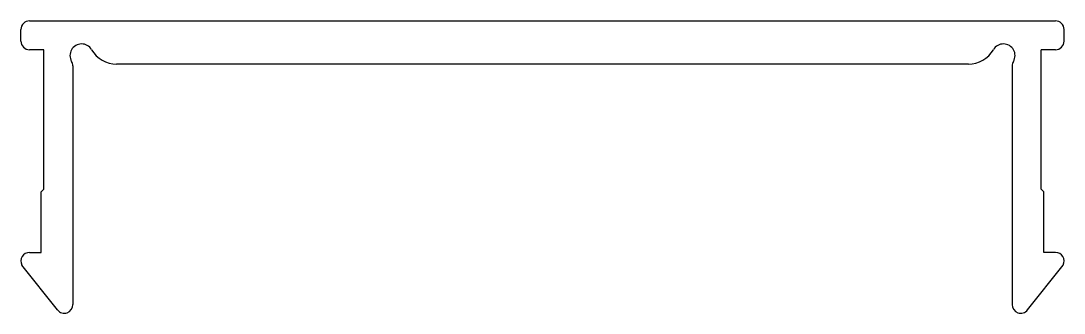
# Model space of a CAD drawing. Extents: x 2383 to 2419.1, y 1364.9 to 1375.
import ezdxf

# ---------------------------------------------------------------- set-up
doc = ezdxf.new("R2010")
doc.units = 0
doc.layers.get('0').update_dxf_attribs({"linetype": 'CONTINUOUS'})

msp = doc.modelspace()

# ---------------------------------------------------------------- linework, layer by layer
at = {"color": 0}
for p, q in [((2383.313, 1375.046), (2418.813, 1375.046)), ((2383.013, 1374.346), (2383.013, 1374.746)), ((2419.113, 1374.346), (2419.113, 1374.746)), ((2383.81, 1374.046), (2383.313, 1374.046)), ((2383.81, 1369.218), (2383.81, 1374.046)), ((2418.317, 1369.218), (2418.317, 1374.046)), ((2418.813, 1374.046), (2418.317, 1374.046)), ((2415.804, 1373.546), (2386.322, 1373.546)), ((2384.81, 1373.485), (2384.81, 1365.215)), ((2417.317, 1373.485), (2417.317, 1365.215)), ((2383.71, 1369.118), (2383.81, 1369.218)), ((2418.417, 1369.118), (2418.317, 1369.218)), ((2383.71, 1367.018), (2383.71, 1369.118)), ((2418.417, 1367.018), (2418.417, 1369.118)), ((2383.31, 1367.018), (2383.71, 1367.018)), ((2418.817, 1367.018), (2418.417, 1367.018)), ((2384.274, 1365.029), (2383.042, 1366.584)), ((2417.852, 1365.029), (2419.085, 1366.584))]:
    msp.add_line(p, q, dxfattribs=at)
for centre, radius, start, end in [((2383.313, 1374.746), 0.3, 90, 180), ((2418.813, 1374.746), 0.3, 0, 90), ((2383.313, 1374.346), 0.3, 180, 270), ((2385.11, 1373.846), 0.4, 30.0002, 211.0005), ((2417.017, 1373.846), 0.4, 328.9995, 149.9998), ((2418.813, 1374.346), 0.3, 270, 0), ((2386.322, 1374.546), 1, 210.0002, 270), ((2415.804, 1374.546), 1, 270, 329.9998), ((2384.51, 1373.485), 0.3, 0, 31.0005), ((2417.617, 1373.485), 0.3, 148.9995, 180), ((2383.31, 1366.718), 0.3, 90.0194, 206.6008), ((2418.817, 1366.718), 0.3, 333.3992, 89.9806), ((2384.51, 1365.215), 0.3, 218.4114, 0), ((2417.617, 1365.215), 0.3, 180, 321.5886)]:
    msp.add_arc(centre, radius, start, end, dxfattribs=at)

doc.saveas('drawing.dxf')
